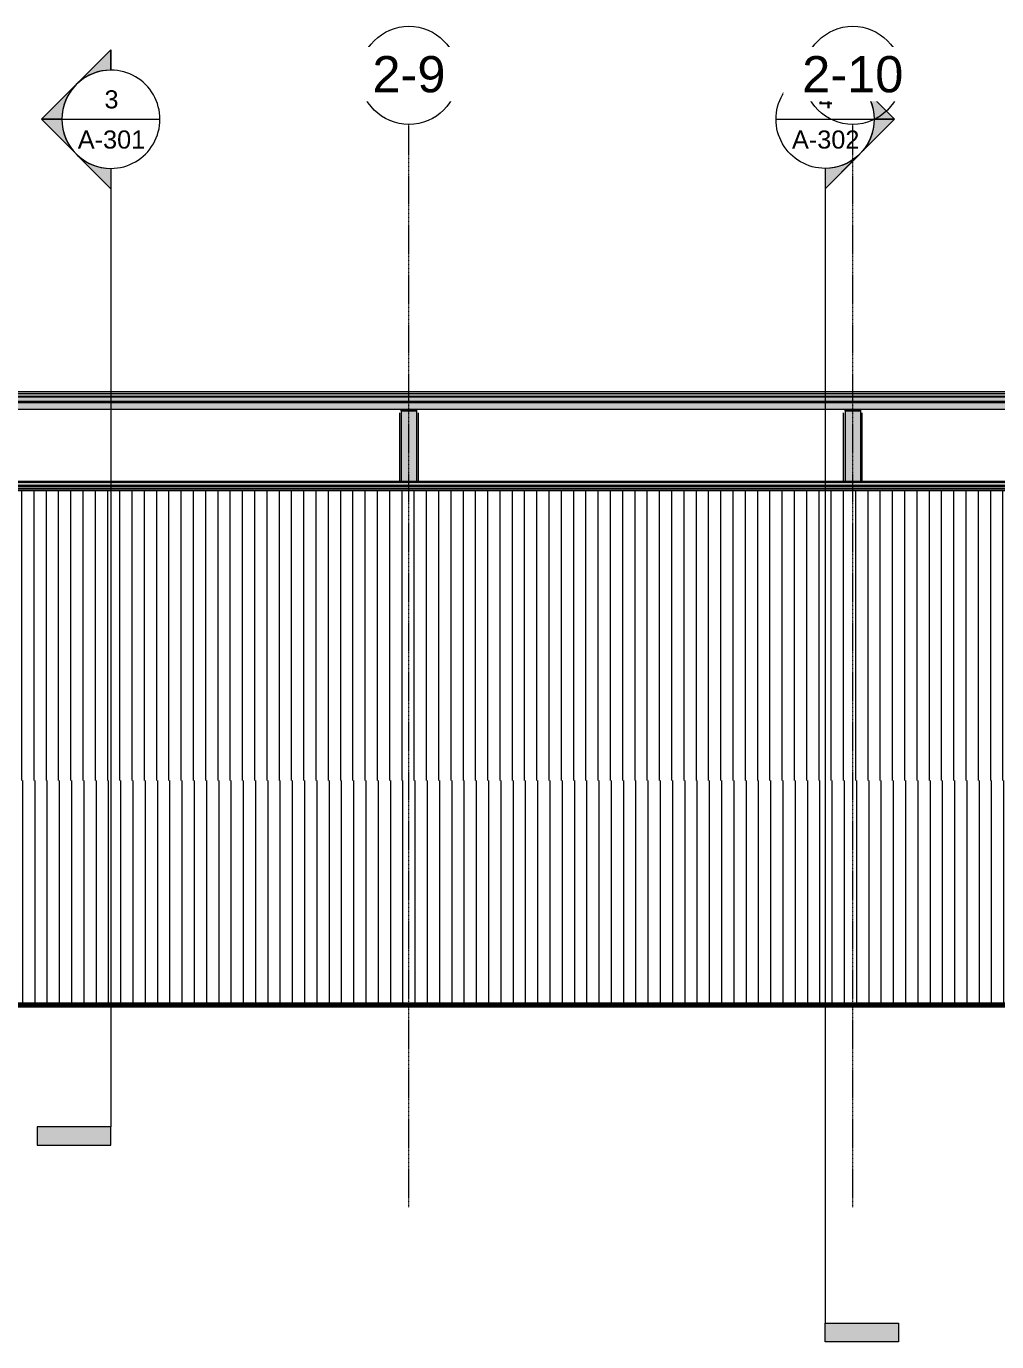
# Model space of a CAD drawing. Header units: inches. Extents: x 20478 to 36684, y -248 to 750.
# Drawn here: x 34421 to 35054, y -220 to 638 of the extents above; entities that cross this region are included whole.
import ezdxf

# ---------------------------------------------------------------- set-up
doc = ezdxf.new("R2010")
doc.units = ezdxf.units.IN
doc.header["$MEASUREMENT"] = 0
doc.linetypes.add('Grid Line 1_2_', pattern=[0.8749999999999999, 0.4999999999999999, -0.125, 0.125, -0.125])
for name, color, linetype, lineweight in [('A-CLNG', 13, 'Continuous', 13), ('A-GLAZ-CWMG', 51, 'Continuous', 9), ('A-ROOF', 132, 'Continuous', 13), ('A-WALL-PATT', 111, 'Continuous', 13), ('C-TOPO', 7, 'Continuous', 9), ('G-ANNO-SYMB', 111, 'Continuous', 9), ('L-SITE-WALL', 31, 'Continuous', 13), ('S-BEAM', 12, 'Continuous', 9), ('S-GRID', 1, 'Continuous', 9), ('S-GRID-IDEN', 1, 'Continuous', 9)]:
    doc.layers.add(name, color=color, linetype=linetype, lineweight=lineweight)
doc.styles.add('Arial', font='arial.ttf', dxfattribs={"height": 23.60479041916165})
doc.styles.add('Arial_1', font='arial.ttf', dxfattribs={"height": 11.80239520958083})

# ---------------------------------------------------------------- blocks, each defined once
blk = doc.blocks.new('Girt_C - 8_D-1162512-Elevation - North')
at = {"layer": 'S-BEAM'}
for points in [[(-24506.32921413365, 388.3092348252611), (-22795.36401028227, 388.3092348252609), (-22795.36401028227, 392.5941618504141), (-26260.87703146683, 392.5941618504143), (-26260.87703146683, 388.3092348252611), (-24514.96879746698, 388.3092348252611)], [(-24532.24796413365, 388.1217348252611), (-22795.36401028227, 388.1766523037884), (-22795.36401028227, 388.3092348252609), (-24324.89796413365, 388.3092348252611), (-26260.87703146683, 388.3092348252611), (-26260.87703146683, 388.1217348252611), (-24540.88754746698, 388.1217348252611)]]:
    blk.add_hatch(color=256, dxfattribs=at).paths.add_polyline_path(points, flags=0)
blk.add_line((-26260.87703146683, 388.1217348252611), (-22795.36401028227, 388.1217348252609), dxfattribs=at)
blk = doc.blocks.new('Rectangular Mullion - Profile_Polycarbonate_Upper and left-1149837-Elevation - North')
at = {"layer": 'A-GLAZ-CWMG'}
for points in [[(-22787.05213080031, 393.3821618504146), (-22783.87110035358, 393.3821618504146), (-22783.87110035358, 396.2161618504146), (-26280.2682253536, 396.2161618504146), (-26280.2682253536, 393.3821618504146), (-22795.69171413365, 393.3821618504146)], [(-22787.05213080031, 392.8441618504145), (-22783.87110035358, 392.8441618504145), (-22783.87110035358, 393.3821618504146), (-26271.3902253536, 393.3821618504146), (-26271.3902253536, 392.8441618504145), (-22795.69171413365, 392.8441618504145)], [(-22783.87110035358, 392.5941618504144), (-22783.87110035358, 392.8441618504145), (-26271.3902253536, 392.8441618504145), (-26271.3902253536, 392.5941618504144), (-22787.05213080031, 392.5941618504144)]]:
    blk.add_hatch(color=256, dxfattribs=at).paths.add_polyline_path(points, flags=0)
for p, q in [((-26280.2682253536, 396.2161618504139), (-22783.87110035359, 396.2161618504139)), ((-26280.2682253536, 393.3821618504139), (-22783.87110035359, 393.3821618504139)), ((-26271.3902253536, 392.8441618504139), (-22783.87110035359, 392.8441618504139)), ((-26271.3902253536, 392.5941618504139), (-22783.87110035359, 392.5941618504139))]:
    blk.add_line(p, q, dxfattribs=at)
blk = doc.blocks.new('Rectangular Mullion - Profile_Polycarbonate_Lower-1149838-Elevation - North')
at = {"layer": 'A-GLAZ-CWMG'}
blk.add_hatch(color=256, dxfattribs=at).paths.add_polyline_path([(-22787.05213080032, 336.187858960872), (-22783.87110035359, 336.187858960872), (-22783.87110035359, 337.6438589608723), (-26280.2682253536, 337.6438589608723), (-26280.2682253536, 336.187858960872), (-22795.69171413365, 336.187858960872)], flags=0)
h = blk.add_hatch(color=256, dxfattribs=at)
h.paths.add_polyline_path([(-22787.05213080032, 338.1818589608717), (-22783.87110035359, 338.1818589608717), (-22783.87110035359, 338.4318589608721), (-22791.28087764163, 338.4318589608721), (-22791.28087764163, 338.1818589608717)], flags=0)
h.paths.add_polyline_path([(-26260.16463080032, 338.1818589608717), (-22791.39025264163, 338.1818589608717), (-22791.39025264163, 338.4318589608721), (-26271.39022535361, 338.4318589608721), (-26271.39022535361, 338.1818589608717)], flags=0)
h = blk.add_hatch(color=256, dxfattribs=at)
h.paths.add_polyline_path([(-22791.20275264163, 337.9453125001034), (-22791.20280909465, 338.0546875001032), (-22783.87110035359, 338.0546875001032), (-22783.87110035359, 338.1818589608717), (-22791.28087764163, 338.128716954716), (-22791.25660281682, 338.076137494178), (-22791.20280909465, 337.9454496485121)], flags=0)
h.paths.add_polyline_path([(-24394.01463080032, 337.6438589608723), (-22783.87110035359, 337.6438589608723), (-22783.87110035359, 337.9453125001034), (-22791.3353351631, 338.0002299786319), (-22791.39025264163, 338.1818589608717), (-26271.39022535361, 338.1818589608717), (-26271.39022535361, 337.6438589608723), (-24411.29379746699, 337.6438589608723)], flags=0)
for p, q in [((-22783.87110035359, 337.6438589608713), (-26280.2682253536, 337.6438589608713)), ((-22783.87110035359, 336.1878589608713), (-26280.2682253536, 336.1878589608713)), ((-22791.39025264163, 338.4318589608713), (-26271.3902253536, 338.4318589608713)), ((-22791.38793656739, 338.1818589608713), (-26271.3902253536, 338.1818589608713))]:
    blk.add_line(p, q, dxfattribs=at)
blk = doc.blocks.new('columns and girder2 - one-V83-Elevation - North')
at = {"layer": 'S-BEAM'}
for points in [[(-25396.89022535361, 387.1860014992937), (-25396.89022535361, 388.1217348252609), (-25406.89022535361, 388.1217348252609), (-25406.89022535361, 387.1860014992937), (-25404.84588080032, 387.1860014992937)], [(-25406.89022535361, 340.9820907073643), (-25396.89022535361, 340.9820907073643), (-25396.89022535361, 387.1860014992937), (-25406.89022535361, 387.1860014992937), (-25406.89022535361, 345.0132014742208)]]:
    blk.add_hatch(color=256, dxfattribs=at).paths.add_polyline_path(points, flags=0)
h = blk.add_hatch(color=256, dxfattribs=at)
h.paths.add_polyline_path([(-25395.89022535362, 335.0000000000005), (-25395.89022535362, 335.0179092928341), (-25396.20629746699, 335.0000000000005)], flags=0)
h.paths.add_polyline_path([(-25395.89022535362, 340.9820907073643), (-25395.89022535362, 385.799339685041), (-25396.89022535361, 385.799339685041), (-25396.89022535361, 340.9820907073643), (-25396.20629746699, 340.9820907073643)], flags=0)
h.paths.add_polyline_path([(-25406.89022535361, 340.9820907073643), (-25406.89022535361, 385.799339685041), (-25407.89022535362, 385.799339685041), (-25407.89022535362, 340.9820907073643)], flags=0)
for p, q in [((-25406.89022535361, 387.1860014992933), (-25406.89022535361, 388.1217348252607)), ((-25396.8902253536, 387.186001499293), (-25406.89022535361, 387.1860014992932)), ((-25406.89022535361, 387.1860014992932), (-25406.89022535361, 340.9820907073635)), ((-25406.89022535361, 387.1860014992932), (-25396.89022535361, 387.1860014992931)), ((-25396.89022535361, 388.1217348252606), (-25396.89022535361, 387.1860014992932)), ((-25396.8902253536, 387.186001499293), (-25396.8902253536, 340.9820907073633)), ((-25407.89022535361, 340.9820907073637), (-25407.89022535361, 385.7993396850412)), ((-25395.89022535361, 385.799339685041), (-25395.89022535361, 340.9820907073636))]:
    blk.add_line(p, q, dxfattribs=at)
blk = doc.blocks.new('Girt_Z - 10_D-V86-Elevation - North')
at = {"layer": 'S-BEAM'}
for points in [[(-22795.69171413365, 340.8983045963977), (-22795.3641363791, 340.8983045963977), (-22795.3641363791, 340.9820907073641), (-26271.39022535361, 340.9820907073639), (-26271.39022535361, 340.8983045963979), (-22804.33129746698, 340.8983045963977)], [(-26271.39022535361, 340.4489975999883), (-22795.3641363791, 340.4489975999884), (-22795.3641363791, 340.8983045963977), (-26271.39022535361, 340.8983045963979)], [(-26271.39022535361, 338.4318589608716), (-22795.3641363791, 338.4318589608715), (-22795.3641363791, 340.4489975999884), (-26271.39022535361, 340.4489975999883), (-26271.39022535361, 340.1310348075539)], [(-24532.24796413365, 335.500000000099), (-22795.3641363791, 335.5000000000987), (-22795.3641363791, 336.1878589608717), (-26271.3902253536, 336.1878589608718), (-26271.3902253536, 335.5000000000989), (-24549.52713080032, 335.500000000099)], [(-26271.3902253536, 335.0179092928338), (-22795.3641363791, 335.0179092928336), (-22795.3641363791, 335.5000000000987), (-26271.3902253536, 335.5000000000989)]]:
    blk.add_hatch(color=256, dxfattribs=at).paths.add_polyline_path(points, flags=0)
for p, q in [((-22795.3641363791, 335.0179092928338), (-26271.39376911776, 335.0179092928337)), ((-22795.3641363791, 340.9820907073639), (-26271.3902253536, 340.9820907073637)), ((-22795.3641363791, 340.8983045963979), (-26271.3902253536, 340.8983045963977)), ((-22795.3641363791, 340.4489975999884), (-26271.3902253536, 340.4489975999883)), ((-26271.3902253536, 335.5000000000986), (-22795.3641363791, 335.5000000000987))]:
    blk.add_line(p, q, dxfattribs=at)
blk = doc.blocks.new('Dimension Lumber - 5_5 x 7_5 Glulam-1168851-Elevation - North')
at = {"layer": 'S-BEAM'}
blk.add_hatch(color=256, dxfattribs=at).paths.add_polyline_path([(-25881.64022536859, 334.9999999999995), (-25881.64022536859, 335.0179092928336), (-25887.14022536859, 334.9999999999995)], flags=0)
blk = doc.blocks.new('Grid - Grid Head - Circle-14747-Elevation - North')
at = {"layer": 'S-GRID-IDEN'}
blk.add_circle((-23085.89022535356, 605.7647821060499), 32, dxfattribs=at)
blk = doc.blocks.new('Section - 3_32_ x 3_8_-18514-Elevation - North')
at = {"layer": 'G-ANNO-SYMB'}
blk.add_hatch(color=256, dxfattribs=at).paths.add_polyline_path([(-24196.83531034084, -79.66080684492701), (-24148.83531034084, -79.66080684492745), (-24148.83531034084, -91.66080684492744), (-24196.83531034084, -91.660806844927)], flags=0)
for p, q in [((-24196.83531034084, -79.66080684492701), (-24196.83531034084, -91.660806844927)), ((-24148.83531034084, -79.66080684492745), (-24196.83531034084, -79.66080684492701)), ((-24148.83531034084, -91.66080684492744), (-24148.83531034084, -79.66080684492745)), ((-24196.83531034084, -91.660806844927), (-24148.83531034084, -91.66080684492744))]:
    blk.add_line(p, q, dxfattribs=at)
blk = doc.blocks.new('Section - Section Head - Filled-1526-Elevation - North')
at = {"layer": 'G-ANNO-SYMB'}
h = blk.add_hatch(color=256, dxfattribs=at)
edge = h.paths.add_edge_path(flags=0)
edge.add_arc((-24148.83531034084, 577.1570754422743), 32.04164745461809, 89.99999999999989, 132.0783950246204, ccw=False)
edge.add_line((-24148.83531034084, 609.1987228968924), (-24148.83531034084, 622.4119094382131))
edge.add_line((-24148.83531034084, 622.4119094382131), (-24170.30791748303, 600.9393022960306))
h = blk.add_hatch(color=256, dxfattribs=at)
edge = h.paths.add_edge_path(flags=0)
edge.add_line((-24171.46272733882, 599.7844924402436), (-24194.09014433678, 577.1570754422743))
edge.add_line((-24194.09014433678, 577.1570754422743), (-24180.83531034085, 577.1570754422743))
edge.add_arc((-24148.83531034084, 577.1570754422739), 32.0000000000054, 135.0000000000002, 179.9999999999997, ccw=False)
h = blk.add_hatch(color=256, dxfattribs=at)
edge = h.paths.add_edge_path(flags=0)
edge.add_arc((-24148.83531034084, 577.1570754422743), 32.00000000000011, 180.0000000000003, 224.9999999999985, ccw=False)
edge.add_line((-24180.83531034085, 577.1570754422743), (-24194.09014433678, 577.1570754422743))
edge.add_line((-24194.09014433678, 577.1570754422743), (-24171.46272733882, 554.5296584443048))
h = blk.add_hatch(color=256, dxfattribs=at)
edge = h.paths.add_edge_path(flags=0)
edge.add_line((-24170.30791748303, 553.3748485885178), (-24148.83531034084, 531.902241446335))
edge.add_line((-24148.83531034084, 531.902241446335), (-24148.83531034084, 545.1154279876557))
edge.add_arc((-24148.83531034084, 577.157075442274), 32.04164745461582, 227.9216049753741, 270, ccw=False)
for p, q in [((-24194.09014433678, 577.1570754422743), (-24148.83531034084, 622.4119094382131)), ((-24170.30791748303, 600.9393022960306), (-24148.83531034084, 622.4119094382131)), ((-24148.83531034084, 609.1570754422742), (-24148.83531034084, 622.4119094382131)), ((-24148.83531034084, 622.4119094382131), (-24148.83531034084, 609.1987228968924)), ((-24194.09014433678, 577.1570754422743), (-24171.46272733882, 599.7844924402436)), ((-24194.09014433678, 577.1570754422743), (-24148.83531034084, 531.9022414463352)), ((-24180.83531034085, 577.1570754422743), (-24194.09014433678, 577.1570754422743)), ((-24171.46272733882, 554.5296584443048), (-24194.09014433678, 577.1570754422743)), ((-24194.09014433678, 577.1570754422743), (-24180.83531034085, 577.1570754422743)), ((-24148.83531034084, 531.902241446335), (-24170.30791748303, 553.3748485885178)), ((-24148.83531034084, 545.1570754422742), (-24148.83531034084, 531.9022414463352)), ((-24148.83531034084, 545.1154279876557), (-24148.83531034084, 531.902241446335))]:
    blk.add_line(p, q, dxfattribs=at)
for centre, radius, start, end in [((-24148.83531034084, 577.1570754422742), 32, 89.9999999999999, 269.9999999999995), ((-24148.83531034084, 577.1570754422743), 32.04164745461809, 89.99999999999959, 132.07839502462), ((-24148.83531034084, 577.1570754422742), 32, 269.9999999999996, 90), ((-24148.83531034084, 577.1570754422739), 32.0000000000054, 134.9999999999999, 179.9999999999994), ((-24148.83531034084, 577.1570754422743), 32.00000000000011, 179.9999999999999, 224.9999999999981), ((-24148.83531034084, 577.157075442274), 32.04164745461582, 227.9216049753737, 269.9999999999996)]:
    blk.add_arc(centre, radius, start, end, dxfattribs=at)

msp = doc.modelspace()

# ---------------------------------------------------------------- hatches: boundary and pattern name
at = {"layer": 'A-ROOF', "lineweight": 5}
msp.add_hatch(color=256, dxfattribs=at).paths.add_polyline_path([(35837.59209281118, 398.2280990868405), (35846.50499825791, 398.2280990868405), (35846.50499825791, 399.7294006055234), (32340.75399825787, 399.7294006055234), (32340.75399825787, 398.2280990868405), (35828.95250947785, 398.2280990868405)], flags=0)
at = {"layer": 'A-ROOF'}
msp.add_hatch(color=256, dxfattribs=at).paths.add_polyline_path([(35837.59209281118, 396.2161618504145), (35844.3789982579, 396.2161618504145), (35844.3789982579, 398.2168832616719), (32353.25399825789, 398.1718564061165), (32353.25399825789, 396.6638352531483), (35825.2539982579, 396.6638352531483), (35825.2539982579, 397.1301897394497), (35833.2539982579, 397.1301897394497), (35833.2539982579, 396.2161618504145)], flags=0)
at = {"layer": 'A-WALL-PATT', "lineweight": 9}
h = msp.add_hatch(dxfattribs=at)
h.set_pattern_fill('FP_34', color=256, style=0, pattern_type=2)
h.set_pattern_definition([(90, (-84902.284, 0), (-8, 4.898587196589413e-16), [])])
h.paths.add_polyline_path([(32353.25399825789, 146.2500000002039), (35830.75399825789, 146.2500000002039), (35830.75399825789, 187.1445272975573), (35844.3789982579, 186.5768189642241), (35844.3789982579, 335.0000000000005), (32353.25399825789, 335.0000000000005), (32353.25399825789, 149.7265348075536)], flags=0)
h = msp.add_hatch(dxfattribs=at)
h.set_pattern_fill('FP_30', color=256, style=0, pattern_type=2)
h.set_pattern_definition([(90, (-84605.659, 0), (-8, 4.898587196589413e-16), [])])
h.paths.add_polyline_path([(35578.40459281118, 0), (35587.12899825789, 0), (35587.12899825789, 144.0000000000003), (35695.1289982579, 144.0000000000003), (35695.1289982579, 0), (35704.8789982579, 0), (35704.8789982579, 98.99999999999999), (35782.8789982579, 98.9631449631538), (35782.8789982579, 0), (35830.75399825781, 0), (35830.75399825789, 146.250000000104), (32643.62899825789, 146.250000000104), (32643.62899825789, 0), (32652.8789982579, 0), (32652.8789982579, 98.99999999999999), (32694.8789982579, 98.99999999999999), (32694.8789982579, 0), (35381.40899825774, 0), (35381.40899825774, 95.99999999999999), (35501.40899825774, 95.99999999999999), (35501.40899825774, 0)], flags=0)

# ---------------------------------------------------------------- linework, layer by layer
at = {"layer": 'A-CLNG'}
msp.add_line((32353.25399825789, 396.6638352531478), (35825.2539982579, 396.6638352531478), dxfattribs=at)
at = {"layer": 'A-ROOF'}
for p, q in [((32340.75399825788, 399.7294006055229), (35846.50499825792, 399.7294006055229)), ((35846.50499825792, 398.2280990868398), (32340.75399825788, 398.2280990868398))]:
    msp.add_line(p, q, dxfattribs=at)
at = {"layer": 'C-TOPO', "lineweight": 70}
msp.add_line((32260.80459281119, 0), (35403.79640698043, 0), dxfattribs=at)
at = {"layer": 'C-TOPO'}
msp.add_line((35403.79607907835, 0), (32260.80459281118, 0), dxfattribs=at)
at = {"layer": 'G-ANNO-SYMB'}
for p, q in [((34443.80891327065, 577.1570754422743), (34507.80891327065, 577.1570754422743)), ((34909.68084451612, 577.1570754422743), (34973.68084451612, 577.1570754422743)), ((34475.80891327064, 545.1570754422745), (34475.80891327064, -79.66080684492748)), ((34941.6808445161, 545.1570754422745), (34941.6808445161, -207.6608068449274))]:
    msp.add_line(p, q, dxfattribs=at)
at = {"layer": 'L-SITE-WALL'}
msp.add_line((35844.3789982579, 334.9999999999999), (32353.2539982579, 334.9999999999999), dxfattribs=at)
at = {"layer": 'S-GRID', "linetype": 'Grid Line 1_2_'}
for p, q in [((34670.25399825793, -131.9999999999999), (34670.25399825793, 573.7647821060501)), ((34670.25399825793, -131.9999999999999), (34670.25399825793, 573.7647821060501)), ((34959.75399825793, -131.9999999999999), (34959.75399825793, 573.7647821060501)), ((34959.75399825793, -131.9999999999999), (34959.75399825793, 573.7647821060501))]:
    msp.add_line(p, q, dxfattribs=at)

# ---------------------------------------------------------------- block references
at = {"layer": 'A-GLAZ-CWMG'}
for name in ['Rectangular Mullion - Profile_Polycarbonate_Upper and left-1149837-Elevation - North', 'Rectangular Mullion - Profile_Polycarbonate_Lower-1149838-Elevation - North']:
    msp.add_blockref(name, (58624.6442236115, 0), dxfattribs=at)
at = {"layer": 'G-ANNO-SYMB'}
for name in ['Section - Section Head - Filled-1526-Elevation - North', 'Section - 3_32_ x 3_8_-18514-Elevation - North']:
    msp.add_blockref(name, (58624.6442236115, 0), dxfattribs=at)
at = {"layer": 'G-ANNO-SYMB', "extrusion": (0, 0, -1)}
msp.add_blockref('Section - 3_32_ x 3_8_-18514-Elevation - North', (-10792.84553417526, -127.9999999995561), dxfattribs=at)
at = {"layer": 'S-BEAM'}
for name, p in [('Girt_C - 8_D-1162512-Elevation - North', (58624.6442236115, 0)), ('columns and girder2 - one-V83-Elevation - North', (60072.1442236115, 0)), ('columns and girder2 - one-V83-Elevation - North', (60361.6442236115, 0)), ('Girt_Z - 10_D-V86-Elevation - North', (58624.6442236115, 0)), ('Dimension Lumber - 5_5 x 7_5 Glulam-1168851-Elevation - North', (60313.3942236115, 0)), ('Dimension Lumber - 5_5 x 7_5 Glulam-1168851-Elevation - North', (60361.6442236115, 0)), ('Dimension Lumber - 5_5 x 7_5 Glulam-1168851-Elevation - North', (60458.1442236115, 0)), ('Dimension Lumber - 5_5 x 7_5 Glulam-1168851-Elevation - North', (60506.3942236115, 0)), ('Dimension Lumber - 5_5 x 7_5 Glulam-1168851-Elevation - North', (60602.8942236115, 0)), ('Dimension Lumber - 5_5 x 7_5 Glulam-1168851-Elevation - North', (60651.1442236115, 0)), ('Dimension Lumber - 5_5 x 7_5 Glulam-1168851-Elevation - North', (60699.3942236115, 0)), ('Dimension Lumber - 5_5 x 7_5 Glulam-1168851-Elevation - North', (60795.8942236115, 0)), ('Dimension Lumber - 5_5 x 7_5 Glulam-1168851-Elevation - North', (60892.3942236115, 0))]:
    msp.add_blockref(name, p, dxfattribs=at)
at = {"layer": 'S-GRID-IDEN'}
for p in [(57756.14422361151, 0), (58045.64422361151, 0)]:
    msp.add_blockref('Grid - Grid Head - Circle-14747-Elevation - North', p, dxfattribs=at)

# ---------------------------------------------------------------- texts
at = {"layer": 'G-ANNO-SYMB', "char_height": 11.80239520958083, "attachment_point": 2, "line_spacing_factor": 0.9385317878468564, "style": 'Arial_1'}
for s, insert, width in [('3', (34476.2187399119, 596.049241534744), 10.94399999999999), ('A-301', (34476.2187399119, 569.8675826156336), 52.41599999999995), ('A-302', (34942.09067115736, 569.8675826156336), 52.41599999999995)]:
    msp.add_mtext(s, dxfattribs=dict(at, insert=insert, width=width))

# ---------------------------------------------------------------- next in the draw order: texts
at = {"layer": 'S-GRID-IDEN', "char_height": 23.60479041916165, "attachment_point": 2, "line_spacing_factor": 0.9385317878468564, "style": 'Arial', "bg_fill": 3, "box_fill_scale": 1.25, "bg_fill_color": 0, "bg_fill_transparency": 0}
for s, insert, width in [('1-9', (34670.24784672323, 618.3472733792936), 56.73599999999995), ('1-10', (34959.74784672323, 618.3472733792936), 78.62399999999992)]:
    msp.add_mtext(s, dxfattribs=dict(at, insert=insert, width=width))

# ---------------------------------------------------------------- next in the draw order: block references
at = {"layer": 'G-ANNO-SYMB', "extrusion": (0, 0, -1)}
msp.add_blockref('Section - Section Head - Filled-1526-Elevation - North', (-10792.84553417524, 0), dxfattribs=at)
at = {"layer": 'S-GRID-IDEN'}
for p in [(57756.14422361151, 0), (58045.64422361151, 0)]:
    msp.add_blockref('Grid - Grid Head - Circle-14747-Elevation - North', p, dxfattribs=at)

# ---------------------------------------------------------------- next in the draw order: texts
at = {"layer": 'G-ANNO-SYMB', "insert": (34942.09067115736, 596.049241534744), "char_height": 11.80239520958083, "width": 10.94399999999999, "attachment_point": 2, "line_spacing_factor": 0.9385317878468564, "style": 'Arial_1'}
msp.add_mtext('4', dxfattribs=at)

# ---------------------------------------------------------------- next in the draw order: texts
at = {"layer": 'S-GRID-IDEN', "char_height": 23.60479041916165, "attachment_point": 2, "line_spacing_factor": 0.9385317878468564, "style": 'Arial', "bg_fill": 3, "box_fill_scale": 1.25, "bg_fill_color": 0, "bg_fill_transparency": 0}
for s, insert, width in [('2-9', (34670.24784672323, 618.3472733792936), 56.73599999999995), ('2-10', (34959.74784672323, 618.3472733792936), 78.62399999999992)]:
    msp.add_mtext(s, dxfattribs=dict(at, insert=insert, width=width))

doc.saveas('drawing.dxf')
